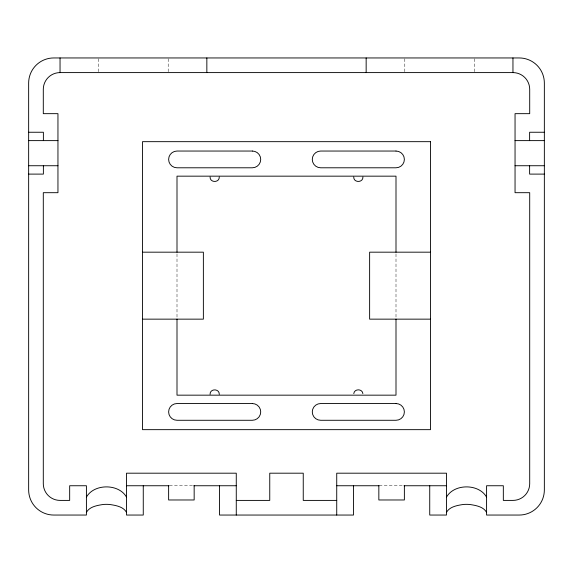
<?xml version="1.0" encoding="UTF-8"?>
<svg xmlns="http://www.w3.org/2000/svg" width="573" height="573" viewBox="0 0 573 573"><rect width="100%" height="100%" fill="white"/><g stroke="black" fill="none" stroke-linecap="round" stroke-linejoin="round"><path stroke-width="0.43" stroke-dasharray="2.87 2.15" d="M169.472 485.746L193.81 485.746M379.19 485.746L403.528 485.746M474.279 58.811L474.279 72.599M404.796 58.811L404.796 72.599M396 253.932L396 318.287M177 253.932L177 318.287M168.204 58.811L168.204 72.599M98.721 58.811L98.721 71.74"/><path stroke-width="0.86" d="M219.273 177C219.531 182.923 209.811 182.923 210.069 177M210.069 394.331C209.811 388.401 219.531 388.401 219.273 394.331M362.931 177C363.189 182.923 353.469 182.923 353.727 177M86.416 497.149C93.993 483.469 118.94 483.469 126.518 497.149M353.785 393.608C354.307 388.573 362.351 388.573 362.881 393.608M446.482 497.149C454.103 483.476 478.964 483.462 486.584 497.149M86.416 512.391C89.467 506.661 97.202 505.4 103.161 504.484A17.555 8.545 0 0 1 109.765 504.498C115.732 505.379 123.467 506.675 126.518 512.391M446.482 512.391C449.511 506.718 457.154 505.429 463.048 504.505A17.562 8.545 0 0 1 470.01 504.519C475.905 505.415 483.548 506.725 486.584 512.391M60.043 72.599L512.957 72.599A16.746 16.746 0 0 1 529.703 89.345L529.703 113.662L515.048 113.662L515.048 192.693L529.703 192.693L529.703 483.655A16.746 16.746 0 0 1 512.957 500.401L503.33 500.401L503.33 485.746L486.584 485.746L486.584 515.048L519.238 515.048A25.112 25.112 0 0 0 544.35 489.936L544.35 83.064A25.112 25.112 0 0 0 519.238 57.952L53.762 57.952A25.112 25.112 0 0 0 28.65 83.064L28.65 489.936A25.112 25.112 0 0 0 53.762 515.048L86.416 515.048L86.416 485.746L69.67 485.746L69.67 500.401L60.043 500.401A16.746 16.746 0 0 1 43.297 483.655L43.297 192.693L57.952 192.693L57.952 113.662L43.297 113.662L43.297 89.345A16.746 16.746 0 0 1 60.043 72.599L60.043 57.952M28.65 132.248L43.383 132.248L43.383 140.621M544.35 132.248L529.617 132.248L529.617 140.621M28.65 140.621L57.952 140.621M515.048 140.621L544.35 140.621M28.65 165.733L57.952 165.733M515.048 165.733L544.35 165.733M28.65 174.106L43.383 174.106L43.383 165.733M544.35 174.106L529.617 174.106L529.617 165.733M142.505 252.177L203.372 252.177L203.372 319.147L142.505 319.147M430.495 252.177L369.628 252.177L369.628 319.147L430.495 319.147M126.504 485.746L168.978 485.746M193.81 485.746L236.269 485.746M336.731 485.746L379.19 485.746M404.022 485.746L446.482 485.746M236.269 500.401L269.754 500.401L269.754 473.191L303.246 473.191L303.246 500.401L336.731 500.401M512.957 57.952L512.957 72.599M429.736 485.746L429.736 515.048L446.482 515.048L446.482 473.191L336.731 473.191L336.731 515.048M404.373 485.746L404.373 499.978L378.839 499.978L378.839 485.746M396 252.177L396 176.162L177 176.162L177 252.177M396 319.147L396 395.162L177 395.162L177 319.147M366.154 57.952L366.154 72.599M353.477 485.746L353.477 515.048L219.523 515.048L219.523 485.746M236.269 515.048L236.269 473.191L126.504 473.191L126.518 515.048L143.264 515.048L143.264 485.746M206.846 57.952L206.846 72.599M194.161 485.746L194.161 499.978L168.627 499.978L168.627 485.746M430.495 141.667L142.505 141.667L142.505 429.657L430.495 429.657L430.495 141.667M252.342 151.043L177 151.043A8.373 8.373 0 0 0 168.627 159.416A8.373 8.373 0 0 0 177 167.789L252.342 167.789A8.373 8.373 0 0 0 260.715 159.416A8.373 8.373 0 0 0 252.342 151.043M396 151.043L320.658 151.043A8.373 8.373 0 0 0 312.285 159.416A8.373 8.373 0 0 0 320.658 167.789L396 167.789A8.373 8.373 0 0 0 404.373 159.416A8.373 8.373 0 0 0 396 151.043M252.342 403.535L177 403.535A8.373 8.373 0 0 0 168.627 411.908A8.373 8.373 0 0 0 177 420.281L252.342 420.281A8.373 8.373 0 0 0 260.715 411.908A8.373 8.373 0 0 0 252.342 403.535M396 403.535L320.658 403.535A8.373 8.373 0 0 0 312.285 411.908A8.373 8.373 0 0 0 320.658 420.281L396 420.281A8.373 8.373 0 0 0 404.373 411.908A8.373 8.373 0 0 0 396 403.535"/></g></svg>
